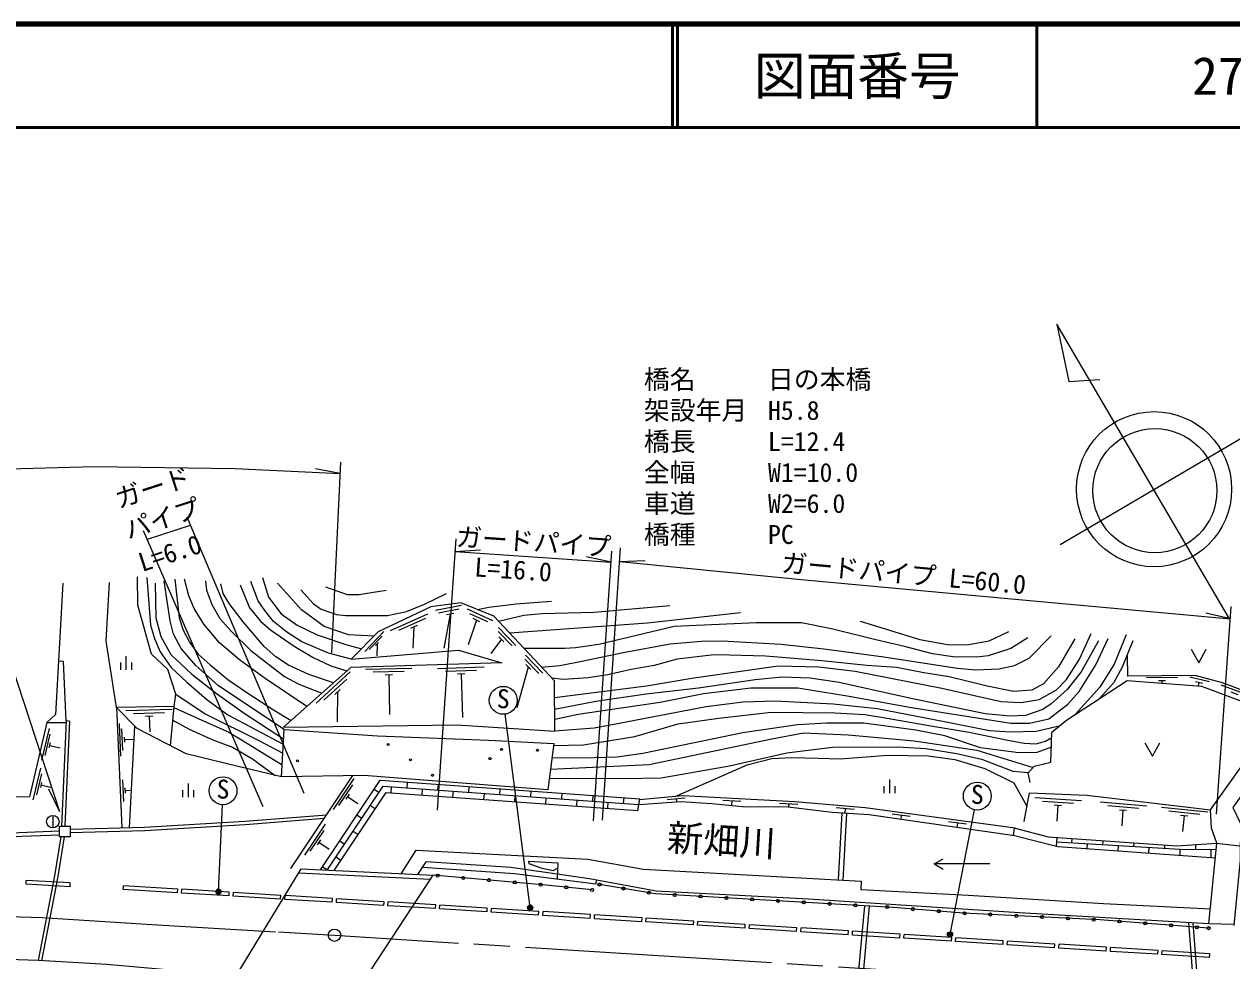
# Model space of a CAD drawing. Units: millimetres at full size, sheet at 1:1000; details may follow other scales. Extents: x 40000 to 680000, y 20000 to 380000.
# Drawn here: x 446049 to 562846, y 289426 to 380000 of the extents above; entities that cross this region are included whole.
import ezdxf
from ezdxf.enums import TextEntityAlignment as Align

# ---------------------------------------------------------------- set-up
doc = ezdxf.new("R2010")
doc.units = ezdxf.units.MM
doc.header["$LTSCALE"] = 1000
doc.linetypes.add('CHAIN', pattern=[18.5, 12, -1.5, 3.5, -1.5])
for name, color, linetype, lineweight in [('M-BGD', 7, 'Continuous', 25), ('M-BGD-EXST', 7, 'Continuous', 25), ('M-BMK', 2, 'CHAIN', 13), ('M-BMK-SRVR', 3, 'Continuous', 25), ('M-STR-HTXT', 7, 'Continuous', 13), ('M-STR-STR1', 1, 'Continuous', 25), ('M-TTL', 2, 'Continuous', 140), ('M-TTL-LINE', 7, 'Continuous', 50)]:
    doc.layers.add(name, color=color, linetype=linetype, lineweight=lineweight)
doc.layers.add('M-BMK-HTXT', color=7, linetype='Continuous')
doc.layers.add('M-TTL-TXT', color=7, linetype='Continuous')
doc.styles.add('ＭＳ ゴシック', font='')
doc.styles.get('ＭＳ ゴシック').set_extended_font_data('MS Gothic')

msp = doc.modelspace()

# ---------------------------------------------------------------- hatches: boundary and pattern name
at = {"layer": 'M-BGD-EXST'}
for points in [[(465068, 296235, -1), (464629, 295996, -0.41421), (464729, 296335, -0.41421)], [(495200, 294700, -1), (494761, 294461, -0.41421), (494861, 294800, -0.41421)], [(535813, 292103, -1), (535374, 291864, -0.41421), (535474, 292203, -0.41421)]]:
    msp.add_hatch(color=256, dxfattribs=at).paths.add_polyline_path(points)

# ---------------------------------------------------------------- linework, layer by layer
at = {"layer": 'M-BGD'}
for p, q in [((488353, 323786), (485818, 323291)), ((485057, 322945), (481444, 321321)), ((484850, 322523), (482251, 321355)), ((488081, 323427), (486132, 323046)), ((487248, 322959), (486625, 319654)), ((487592, 323026), (486905, 322892)), ((491373, 322303), (488924, 323435)), ((489804, 322367), (488986, 319974)), ((490892, 322195), (489161, 322994)), ((490122, 322220), (489487, 322514)), ((480848, 321286), (478989, 319328)), ((484062, 321840), (483423, 321553)), ((483743, 321696), (483632, 319663)), ((493231, 319890), (491886, 321274)), ((493611, 319931), (491934, 321655)), ((480669, 320835), (479429, 319530)), ((480324, 320211), (480035, 319907)), ((480180, 320059), (480148, 318905)), ((492202, 320519), (491190, 319133)), ((492446, 320268), (491958, 320770)), ((455917, 317562), (455917, 318890)), ((496204, 317247), (494527, 318971)), ((455384, 317562), (455384, 318259)), ((456451, 317562), (456451, 318259)), ((483546, 317707), (479048, 317612)), ((490530, 317833), (486032, 317674)), ((494795, 317835), (493691, 313895)), ((495824, 317206), (494479, 318590)), ((495039, 317584), (494551, 318086)), ((477594, 317384), (474274, 314346)), ((477243, 316656), (475030, 314631)), ((482803, 317392), (479804, 317328)), ((481660, 317067), (480960, 317052)), ((481310, 317060), (481391, 313242)), ((489791, 317507), (486793, 317401)), ((488652, 317166), (487952, 317142)), ((488302, 317154), (488450, 312968)), ((557594, 316782), (554594, 316821)), ((560692, 316390), (558794, 316852)), ((476597, 315659), (476081, 315186)), ((476339, 315422), (476316, 312533)), ((556440, 316497), (555740, 316506)), ((556090, 316502), (556087, 316278)), ((560001, 316250), (559321, 316415)), ((559661, 316333), (559582, 316011)), ((564625, 315041), (561813, 316087)), ((563442, 315161), (562786, 315405)), ((460541, 314015), (454976, 313915)), ((454976, 313915), (455482, 302285)), ((460364, 313745), (455867, 313586)), ((459625, 313419), (456627, 313313)), ((458486, 313078), (457787, 313054)), ((458137, 313066), (458189, 311567)), ((460218, 310226), (460541, 314015)), ((448234, 312483), (446553, 305274)), ((448454, 311888), (447725, 308824)), ((448234, 312483), (450115, 312487)), ((450121, 312618), (449650, 302454)), ((450448, 312603), (449977, 302454)), ((450448, 312603), (450121, 312618)), ((455245, 312370), (455381, 309223)), ((455478, 311854), (455568, 309756)), ((456236, 302302), (456760, 312118)), ((448536, 311329), (448050, 309286)), ((455722, 311059), (455743, 310570)), ((455733, 310814), (456641, 310853)), ((448554, 310497), (448441, 310021)), ((448498, 310259), (449519, 310016)), ((447633, 308066), (446904, 305002)), ((447716, 307507), (447230, 305464)), ((471852, 298340), (477827, 307340)), ((447734, 306675), (447621, 306199)), ((447677, 306437), (448699, 306194)), ((455556, 306936), (455646, 304838)), ((455800, 306141), (455821, 305651)), ((461936, 305245), (461936, 306573)), ((477921, 307068), (475928, 304070)), ((477789, 306435), (476460, 304437)), ((479904, 306019), (480368, 305710)), ((481548, 306249), (481506, 305664)), ((483083, 306698), (483044, 306143)), ((484540, 306036), (484499, 305452)), ((486076, 306486), (486036, 305930)), ((489068, 306273), (489029, 305718)), ((492061, 306061), (492021, 305506)), ((529222, 305629), (529222, 306325)), ((529755, 305629), (529755, 306957)), ((530289, 305629), (530289, 306325)), ((455811, 305896), (456314, 305915)), ((461403, 305245), (461403, 305941)), ((462469, 305245), (462469, 305941)), ((477479, 305536), (477169, 305070)), ((477324, 305303), (478323, 304639)), ((487533, 305824), (487491, 305240)), ((490525, 305612), (490484, 305027)), ((493518, 305400), (493476, 304815)), ((495053, 305849), (495014, 305294)), ((496510, 305188), (496469, 304603)), ((498046, 305637), (498006, 305081)), ((499503, 304975), (499461, 304391)), ((501038, 305425), (500999, 304869)), ((504031, 305212), (503991, 304657)), ((505392, 303970), (505578, 305103)), ((509989, 305166), (508247, 304998)), ((509118, 305082), (509146, 304793)), ((515370, 304843), (513623, 304936)), ((514496, 304890), (514473, 304448)), ((548295, 304896), (543804, 305188)), ((479536, 304462), (480024, 304137)), ((502495, 304763), (502454, 304178)), ((520862, 304551), (519115, 304644)), ((519989, 304597), (519974, 304313)), ((526316, 304064), (524572, 304215)), ((525113, 303750), (524758, 297253)), ((525587, 303721), (525232, 297227)), ((525444, 304139), (525409, 303731)), ((547527, 304645), (544533, 304840)), ((546360, 304421), (545661, 304466)), ((546011, 304443), (545913, 302946)), ((554610, 304390), (550125, 304766)), ((553837, 304153), (550848, 304405)), ((552666, 303951), (551968, 304009)), ((552317, 303980), (552192, 302485)), ((560529, 303807), (556053, 304266)), ((559753, 303585), (556768, 303891)), ((448824, 303481), (448824, 302281)), ((475151, 302652), (473158, 299655)), ((478241, 303523), (478704, 303214)), ((531735, 303375), (530001, 303610)), ((530868, 303492), (530821, 303142)), ((537185, 302636), (535451, 302871)), ((536318, 302753), (536263, 302348)), ((558578, 303404), (557882, 303475)), ((558230, 303440), (558077, 301947)), ((475019, 302020), (473690, 300021)), ((477873, 301966), (478360, 301641)), ((541788, 302269), (541684, 301557)), ((545912, 301350), (545852, 300536)), ((474709, 301121), (474399, 300655)), ((474554, 300888), (475553, 300223)), ((476578, 301026), (477041, 300717)), ((547377, 300823), (547403, 301246)), ((548847, 300287), (548874, 300733)), ((550372, 300643), (550395, 301035)), ((551840, 300069), (551869, 300552)), ((553366, 300462), (553388, 300825)), ((554832, 299850), (554864, 300372)), ((556361, 300282), (556381, 300614)), ((557851, 299630), (557858, 300191)), ((559358, 300172), (559364, 300667)), ((476209, 299469), (476697, 299144)), ((494834, 299055), (497654, 298912)), ((560848, 299411), (560858, 300153)), ((474914, 298529), (475378, 298221)), ((484138, 297773), (484928, 298990)), ((534065, 298792), (534941, 298286)), ((446239, 296825), (446259, 297189)), ((450493, 296596), (446239, 296825)), ((450513, 296960), (446259, 297189)), ((450493, 296596), (450513, 296960)), ((455632, 296329), (455654, 296693)), ((460898, 296371), (455654, 296693)), ((501352, 296861), (501422, 297242)), ((527008, 297130), (526976, 296318)), ((460875, 296007), (455632, 296329)), ((460875, 296007), (460898, 296371)), ((461275, 295982), (461297, 296347)), ((465866, 295701), (461275, 295982)), ((465888, 296065), (461297, 296347)), ((465866, 295701), (465888, 296065)), ((466265, 295676), (466287, 296040)), ((470856, 295394), (466265, 295676)), ((470879, 295758), (466287, 296040)), ((470856, 295394), (470879, 295758)), ((471256, 295370), (471278, 295734)), ((475869, 295452), (471278, 295734)), ((475847, 295088), (471256, 295370)), ((475847, 295088), (475869, 295452)), ((476246, 295063), (476269, 295428)), ((480838, 294781), (476246, 295063)), ((480860, 295146), (476269, 295428)), ((480838, 294781), (480860, 295146)), ((481237, 294757), (481259, 295121)), ((485828, 294473), (485851, 294837)), ((486227, 294448), (486250, 294812)), ((490818, 294157), (486227, 294448)), ((490841, 294522), (486250, 294812)), ((490818, 294157), (490841, 294522)), ((491217, 294132), (491240, 294496)), ((495831, 294206), (491240, 294496)), ((526467, 285112), (527344, 294740)), ((526928, 285099), (527804, 294713)), ((495808, 293842), (491217, 294132)), ((495808, 293842), (495831, 294206)), ((496207, 293817), (496230, 294181)), ((500798, 293526), (496207, 293817)), ((500821, 293891), (496230, 294181)), ((500798, 293526), (500821, 293891)), ((501197, 293501), (501220, 293865)), ((505788, 293211), (501197, 293501)), ((505811, 293575), (501220, 293865)), ((505788, 293211), (505811, 293575)), ((506187, 293185), (506211, 293550)), ((510778, 292895), (506187, 293185)), ((510801, 293259), (506211, 293550)), ((510778, 292895), (510801, 293259)), ((511178, 292870), (511201, 293234)), ((515791, 292944), (511201, 293234)), ((515768, 292580), (511178, 292870)), ((515768, 292580), (515791, 292944)), ((516168, 292554), (516191, 292919)), ((520758, 292264), (516168, 292554)), ((520781, 292628), (516191, 292919)), ((520758, 292264), (520781, 292628)), ((521158, 292239), (521181, 292603)), ((525748, 291948), (521158, 292239)), ((525771, 292313), (521181, 292603)), ((525748, 291948), (525771, 292313)), ((526148, 291923), (526171, 292287)), ((530761, 291997), (526171, 292287)), ((530738, 291633), (530761, 291997)), ((559453, 283027), (558693, 293118)), ((559864, 283027), (559106, 293094)), ((563054, 292945), (560635, 293004)), ((530738, 291633), (526148, 291923)), ((531138, 291608), (531161, 291972)), ((535728, 291317), (531138, 291608)), ((535752, 291682), (531161, 291972)), ((535728, 291317), (535752, 291682)), ((536128, 291292), (536151, 291656)), ((540719, 291002), (536128, 291292)), ((540742, 291366), (536151, 291656)), ((540719, 291002), (540742, 291366)), ((541118, 290977), (541141, 291341)), ((545709, 290686), (541118, 290977)), ((545732, 291050), (541141, 291341)), ((545709, 290686), (545732, 291050)), ((546108, 290661), (546131, 291025)), ((550722, 290735), (546131, 291025)), ((550699, 290371), (546108, 290661)), ((550699, 290371), (550722, 290735)), ((551098, 290345), (551121, 290710)), ((555689, 290055), (551098, 290345)), ((555712, 290419), (551121, 290710)), ((555689, 290055), (555712, 290419)), ((556088, 290030), (556111, 290394)), ((560679, 289740), (556088, 290030)), ((560702, 290104), (556111, 290394)), ((560679, 289740), (560702, 290104))]:
    msp.add_line(p, q, dxfattribs=at)
for points in [[(449799, 325940), (449073, 313247), (448234, 312483)], [(470948, 307203), (466740, 308231), (461732, 309445), (456980, 311897), (454976, 313915), (453988, 320358), (454316, 326014)], [(460541, 314015), (460712, 315213), (459948, 317604), (458372, 319079), (457046, 323831), (457006, 326547)], [(457911, 326482), (458277, 321886), (458649, 320583), (459188, 319311), (460267, 317802), (461774, 316388), (463718, 314686), (465743, 313210), (471114, 310380)], [(458706, 325946), (458781, 322578), (459265, 320784), (460234, 319049), (462276, 317137), (464660, 315276), (467434, 313315), (471140, 310881)], [(471188, 311797), (464843, 316012), (462658, 317974), (461243, 319642), (460503, 321001), (460158, 322294), (459874, 324193), (459586, 326179)], [(460628, 326319), (461039, 322598), (461420, 321406), (462026, 320252), (462866, 319077), (464024, 318059), (465750, 316645), (467579, 315376), (470174, 313701), (471874, 312670)], [(473401, 314031), (469359, 316721), (466883, 318522), (464936, 320168), (463430, 321987), (462490, 323482), (461960, 324723), (461568, 326319)], [(463587, 326165), (463678, 325262), (464198, 323867), (464975, 322514), (466061, 321317), (467969, 319429), (471220, 316907), (472600, 316184), (474848, 315319)], [(475953, 316303), (473595, 317108), (471615, 318020), (470389, 318834), (469247, 319831), (467221, 322202), (465868, 323985), (465293, 324934), (465065, 325891)], [(477680, 318590), (475485, 319192), (472903, 320286), (471456, 321211), (470179, 322251), (469330, 323300), (468681, 324233), (467978, 326121)], [(469114, 326504), (469680, 324598), (470903, 322971), (472445, 321895), (474391, 320952), (477165, 320022), (478674, 319590)], [(479889, 320814), (477423, 320934), (475051, 321746), (472866, 323382), (470565, 325956)], [(466956, 325783), (467841, 323567), (468910, 322286), (469878, 321420), (472170, 319867), (473998, 318761), (475704, 317940), (477248, 317457)], [(472817, 325295), (474046, 323948), (474762, 323427), (476252, 322915), (477164, 322823), (481191, 322815), (483021, 323217), (484774, 323929), (486900, 324955)], [(481054, 325251), (478402, 324821), (477336, 324821), (475217, 325547)], [(497330, 316493), (491463, 322753), (488295, 324028), (485376, 323667), (480295, 321224), (477680, 318590)], [(489879, 323390), (490987, 323630), (493646, 323941), (497048, 324199)], [(508484, 323751), (501163, 323095), (496133, 322974), (494389, 322819), (491935, 322249)], [(492982, 321132), (506341, 322111), (515313, 323113)], [(543108, 320661), (541473, 319614), (539295, 318929), (538189, 318775), (535891, 318832), (533905, 319102), (531174, 319823), (528419, 320468), (524264, 321507), (521219, 322114), (516886, 322104), (508899, 321758), (501616, 320025), (499385, 319708), (498337, 319612), (494397, 319623)], [(526900, 322268), (532662, 320487), (535356, 320023), (537230, 319997), (539390, 320373), (541271, 321277)], [(496072, 317836), (497858, 317979), (499998, 318400), (503979, 319243), (508524, 320070), (511558, 320339), (513541, 320370), (519248, 320042), (523373, 319605), (528954, 318839), (536301, 317714), (538087, 317563), (540309, 317671), (541825, 318000), (543231, 318688), (545363, 320851)], [(547662, 320554), (546069, 317870), (544617, 316216), (543493, 315607), (541744, 315467), (539193, 315981), (535524, 316886), (533064, 317277), (530425, 317792), (527552, 317995), (523188, 318447), (520517, 318650), (517753, 318900), (514277, 318995), (512778, 319010), (509217, 318589), (506984, 317980), (504760, 317604), (502496, 317074), (500607, 316777), (498202, 316637), (497094, 316745)], [(497344, 314900), (506225, 316009), (510618, 316760), (518985, 317962), (522889, 317853), (526418, 317432), (534814, 315807), (540522, 314494), (542459, 314416), (544208, 314681), (545894, 315633), (546866, 316621), (548115, 318603), (549255, 321085)], [(549957, 320365), (548266, 317370), (546910, 315677), (545357, 314265), (544552, 313743), (542899, 313150), (541403, 313092), (538981, 313322), (531668, 314814), (524858, 316338), (522063, 316759), (519361, 316853), (516738, 316587), (511278, 315807), (506203, 315198), (501337, 314511), (497355, 313745)], [(497363, 312809), (499628, 313289), (503773, 313903), (507574, 314434), (511742, 315264), (516318, 315827), (520871, 315811), (525629, 315066), (531875, 313938), (541472, 312408), (543282, 312393), (545136, 312823), (546992, 314230), (548065, 315483), (549699, 318047), (550884, 320606)], [(552621, 320944), (551460, 318102), (550076, 315899), (547678, 313236)], [(550054, 314788), (551462, 316379), (552266, 317858), (553296, 320415)], [(477680, 318590), (488054, 319482), (492242, 318250)], [(569449, 319358), (569854, 318687), (569196, 314126), (568665, 313832), (568189, 313944), (561944, 316295), (559314, 317008), (552787, 316966), (552745, 318924)], [(558926, 319551), (559641, 318256), (560357, 319551)], [(450121, 312618), (449864, 318367), (449368, 318395)], [(492242, 318250), (477638, 317804), (471131, 312009)], [(543351, 306656), (543141, 307598), (543744, 308256), (545355, 308622), (545448, 311538), (546868, 312708), (552728, 316535), (559908, 315987), (568436, 312783), (565930, 309641)], [(471131, 312009), (487921, 312247), (497373, 311628), (497330, 316493)], [(460712, 315213), (463562, 313309), (468822, 310693), (471068, 309500)], [(546158, 312123), (543919, 311615), (541453, 311549), (539411, 311655), (535220, 312516), (528555, 313790), (524305, 314255), (518691, 314520), (515561, 314427), (512003, 313976), (506788, 312982), (503440, 312344), (501166, 311925), (497373, 311628)], [(460533, 313919), (462880, 312855), (465832, 311551), (467816, 310360), (471011, 308393)], [(497252, 310260), (500138, 310312), (505098, 311134), (509307, 312358), (513219, 312901), (518279, 313459), (524465, 313419), (527342, 313234), (529517, 312902), (533742, 312146), (537428, 311550), (541028, 310793), (542752, 310462), (543919, 310396), (544834, 310674), (545432, 311008)], [(460430, 312705), (461994, 311830), (464302, 310789), (466192, 310074), (468119, 308963), (470335, 307353)], [(545402, 310080), (543974, 309571), (542250, 309531), (538550, 310035), (535084, 311190), (532286, 311747), (527267, 312397), (523683, 312396), (520845, 312251), (515548, 311481), (505887, 309478), (503400, 309119), (500032, 309027), (497093, 309040)], [(496951, 307953), (506506, 308426), (518344, 310897), (521434, 311480), (525738, 311282), (532135, 310685), (538188, 309783), (543629, 308129)], [(543141, 307598), (541691, 307729), (538761, 308868), (536241, 309438), (533237, 309929), (530465, 310075), (524213, 310049), (519794, 309505), (514277, 308259), (507664, 307075), (504119, 307021), (496836, 307071)], [(554444, 310514), (555159, 309219), (555875, 310514)], [(560635, 293004), (561405, 300816), (560892, 302270), (560775, 304043), (565360, 310434), (565785, 308205), (562956, 304263), (563671, 302694), (563640, 299156), (563045, 292848)], [(509006, 305318), (515960, 308394), (518353, 309005), (520304, 309089), (522850, 309014), (524975, 308959), (529584, 309321), (533462, 309263), (536057, 308907), (538962, 308011), (541760, 306624), (543034, 304370)], [(474715, 298231), (480480, 306883), (505578, 305103)], [(475363, 298199), (480763, 306304), (505488, 304551)], [(446553, 305274), (406498, 304911), (387899, 303956), (377629, 302087), (373464, 301084)], [(476046, 298166), (481062, 305696), (505392, 303970)], [(541896, 302254), (527369, 304224), (520567, 304816), (509758, 305391), (505559, 304986)], [(542759, 302897), (543277, 305676), (548828, 305434), (560775, 304043)], [(505485, 304536), (509569, 304823), (512556, 304641), (515481, 304346), (519945, 304317), (524197, 303806), (527772, 303587), (541824, 301537), (546027, 300493), (561264, 299381)], [(450484, 302169), (457696, 302337), (467389, 302933), (475306, 303542)], [(450484, 301851), (457710, 302019), (467411, 302616), (475083, 303207)], [(374454, 297263), (384138, 299076), (389308, 299667), (395635, 300508), (401419, 301016), (409861, 301723), (419529, 302097), (437127, 301846), (443983, 301787), (449470, 302010)], [(374551, 296890), (384195, 298695), (389356, 299285), (395677, 300125), (401452, 300633), (409884, 301338), (419534, 301712), (437123, 301461), (443989, 301402), (449470, 301624)], [(447428, 289448), (449010, 297630), (449622, 301408)], [(447763, 289429), (449338, 297572), (449959, 301408)], [(541896, 302254), (545084, 301409), (557525, 300534), (561405, 300816), (563849, 300519), (568805, 299718), (575733, 299558)], [(561339, 300147), (557856, 300192), (545880, 300914)], [(482525, 297852), (483967, 300136), (500576, 299253), (505943, 298281), (527008, 297130)], [(494834, 299055), (494847, 298832), (496031, 298429), (497203, 298149), (497633, 298383)], [(539456, 298792), (534065, 298792), (534941, 299297)], [(484594, 298476), (493484, 297885), (501352, 296861)], [(560635, 293004), (542270, 294083), (521917, 295382), (507165, 296174), (500724, 297371), (493105, 298461), (484928, 298990)], [(497654, 298912), (497654, 298912), (497591, 297350)], [(500967, 296282), (496180, 296780), (485591, 297703)], [(560594, 292590), (550073, 293380), (536886, 294036), (530084, 294582), (507106, 295903), (501693, 296804)], [(526976, 296318), (537333, 295762), (550443, 294967), (560779, 294462)], [(485828, 294473), (484775, 294540), (481237, 294757)], [(485851, 294837), (484797, 294904), (481259, 295121)], [(460564, 288482), (454059, 289061), (447428, 289448), (433608, 289911), (427106, 289864), (421183, 289438), (413372, 288549), (407866, 287608), (397840, 285501), (378746, 280785)]]:
    msp.add_lwpolyline(points, dxfattribs=at)
for points in [[(470948, 307203), (471188, 311797), (480219, 311177), (490968, 310779), (497275, 310440), (496692, 305972), (478895, 307362)], [(449470, 302454), (450484, 302454), (450484, 301408), (449470, 301408)]]:
    msp.add_lwpolyline(points, close=True, dxfattribs=at)
for centre, radius in [((481245, 310339), 100), ((492206, 309872), 100), ((495690, 309787), 100), ((472493, 308768), 100), ((483412, 308853), 100), ((491102, 308980), 100), ((485536, 307367), 100), ((448824, 302881), 600), ((486031, 297664), 150), ((488522, 297447), 150), ((491012, 297230), 150), ((493503, 297013), 150), ((495994, 296796), 150), ((498480, 296540), 150), ((501693, 296804), 150), ((500967, 296282), 150), ((504012, 296418), 150), ((506478, 296008), 150), ((508966, 295796), 150), ((511462, 295653), 150), ((513958, 295509), 150), ((516454, 295366), 150), ((518950, 295222), 150), ((521446, 295079), 150), ((523942, 294935), 150), ((526438, 294792), 150), ((529527, 294627), 150), ((532019, 294427), 150), ((534511, 294226), 150), ((537003, 294030), 150), ((539500, 293905), 150), ((541997, 293781), 150), ((544494, 293657), 150), ((546991, 293533), 150), ((549488, 293409), 150), ((551982, 293236), 150), ((554475, 293049), 150), ((556968, 292862), 150), ((559461, 292675), 150), ((560594, 292590), 150)]:
    msp.add_circle(centre, radius, dxfattribs=at)
at = {"layer": 'M-BGD-EXST'}
for p, q in [((494980, 294580), (492554, 313276)), ((464849, 296116), (465222, 304524)), ((535593, 291984), (537968, 304034))]:
    msp.add_line(p, q, dxfattribs=at)
for centre, radius in [((492380, 314615), 1350), ((465281, 305873), 1350), ((538229, 305358), 1350), ((464849, 296116), 250), ((494980, 294580), 250), ((535593, 291984), 250)]:
    msp.add_circle(centre, radius, dxfattribs=at)
at = {"layer": 'M-BMK'}
msp.add_lwpolyline([(377602, 285123), (387427, 287714), (396355, 289730), (404373, 291280), (408277, 291904), (417689, 293113), (425705, 293806), (437560, 293930), (447800, 293624), (458389, 292931), (470659, 292229), (476066, 291901), (506337, 290003), (539027, 287964), (567059, 286040), (570370, 285888), (575418, 285934)], dxfattribs=at)
at = {"layer": 'M-BMK-SRVR'}
for p, q in [((562632, 322509), (545908, 350991)), ((545908, 350991), (547071, 345444)), ((547071, 345444), (550065, 345642)), ((546236, 329696), (564345, 340329))]:
    msp.add_line(p, q, dxfattribs=at)
for centre, radius in [((555327, 335034), 7500), ((555399, 334893), 6000), ((476066, 291901), 600)]:
    msp.add_circle(centre, radius, dxfattribs=at)
at = {"layer": 'M-STR-HTXT'}
for p, q in [((475818, 319222), (476674, 337654)), ((476623, 336556), (474210, 337010)), ((473142, 305599), (461804, 332328)), ((469159, 304316), (457606, 331020)), ((457965, 330190), (462139, 331540)), ((486036, 304009), (487828, 330244)), ((487744, 329002), (490192, 329177)), ((487744, 329002), (502827, 327969)), ((502827, 327969), (500425, 328476)), ((501114, 302965), (502900, 329044)), ((501969, 303032), (503732, 329348)), ((503645, 328047), (506098, 328148)), ((561374, 303598), (562793, 323691)), ((562708, 322493), (560319, 323057)), ((449512, 303839), (448427, 306042))]:
    msp.add_line(p, q, dxfattribs=at)
for points in [[(366724, 327303), (383151, 330564), (391564, 332164), (401092, 333533), (406905, 334322), (418165, 335489), (427880, 336339), (438662, 336828), (452828, 337212), (466437, 337029), (476623, 336556)], [(449512, 303839), (440786, 330328), (418579, 329275)], [(503645, 328047), (521200, 326312), (541536, 324443), (562708, 322493)]]:
    msp.add_lwpolyline(points, dxfattribs=at)
at = {"layer": 'M-STR-STR1'}
for p, q in [((466702, 288241), (472829, 298322)), ((472593, 297933), (485337, 297315)), ((472829, 298322), (485591, 297703)), ((478971, 287589), (485591, 297703))]:
    msp.add_line(p, q, dxfattribs=at)
at = {"layer": 'M-TTL'}
msp.add_line((680000, 380000), (40000, 380000), dxfattribs=at)
at = {"layer": 'M-TTL-LINE'}
for p, q in [((508747, 380000), (508747, 370000)), ((509247, 380000), (509247, 370000)), ((543997, 380000), (543997, 370000)), ((40000, 370000), (680000, 370000))]:
    msp.add_line(p, q, dxfattribs=at)

# ---------------------------------------------------------------- texts
at = {"layer": 'M-BGD-EXST', "style": 'ＭＳ ゴシック'}
for p in [(491725, 313322), (464626, 304581), (537573, 304066)]:
    msp.add_text('S', height=1833, rotation=358.508, dxfattribs=at).set_placement(p, align=Align.BOTTOM_LEFT)
at = {"layer": 'M-BMK-HTXT', "style": 'ＭＳ ゴシック'}
msp.add_text('新畑川', height=2566, rotation=356.609, dxfattribs=at).set_placement((513481, 301066), align=Align.MIDDLE_CENTER)
at = {"layer": 'M-STR-HTXT', "style": 'ＭＳ ゴシック'}
for s, p in [('橋名', (505982, 344188)), ('日の本橋', (517982, 344188)), ('架設年月', (505982, 341188)), ('H5.8', (517982, 341188)), ('橋長', (505982, 338188)), ('L=12.4', (517982, 338188)), ('全幅', (505982, 335188)), ('W1=10.0', (517982, 335188)), ('車道', (505982, 332188)), ('W2=6.0', (517982, 332188)), ('橋種', (505982, 329188)), ('PC', (517982, 329188))]:
    msp.add_text(s, height=1833, dxfattribs=at).set_placement(p, align=Align.BOTTOM_LEFT)
for s, rotation, p in [('ガード', 17.924, (455361, 332639)), ('パイプ', 17.924, (456282, 329645)), ('L=6.0', 17.924, (457632, 326497)), ('ガードパイプ', 356.081, (487736, 329003)), ('L=16.0', 356.081, (489516, 326056)), ('ガードパイプ L=60.0', 354.75, (519175, 326498))]:
    msp.add_text(s, height=1833, rotation=rotation, dxfattribs=at).set_placement(p, align=Align.BOTTOM_LEFT)
at = {"layer": 'M-TTL-TXT', "style": 'ＭＳ ゴシック'}
for s, p in [('図面番号', (526622, 375000)), ('27', (561497, 375000))]:
    msp.add_text(s, height=3666, dxfattribs=at).set_placement(p, align=Align.MIDDLE_CENTER)

doc.saveas('drawing.dxf')
